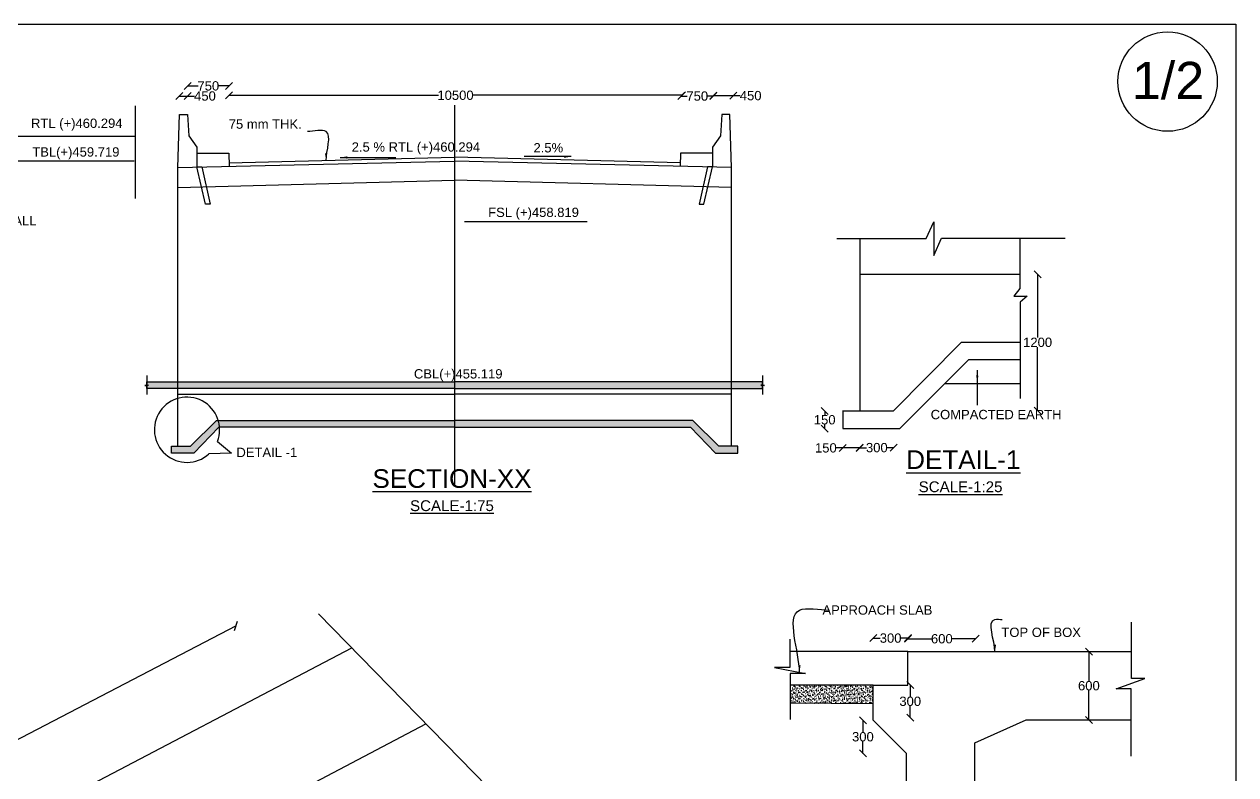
# Model space of a CAD drawing. Header units: millimetres. Extents: x 5124 to 3010519, y 2311 to 45967108.
# Drawn here: x 2951730 to 2977737, y 45950995 to 45967108 of the extents above; entities that cross this region are included whole.
import ezdxf

# ---------------------------------------------------------------- set-up
doc = ezdxf.new("R2010")
doc.units = ezdxf.units.MM
doc.header["$MEASUREMENT"] = 0
for name, color, linetype in [('DIMENSION', 7, 'Continuous'), ('DRAWING', 7, 'Continuous'), ('TEXT', 7, 'Continuous')]:
    doc.layers.add(name, color=color, linetype=linetype)
doc.styles.get("Standard").update_dxf_attribs({"font": 'arial.ttf', "height": 200})
doc.dimstyles.get("Standard").update_dxf_attribs({"dimtxt": 200, "dimasz": 150, "dimexe": 0.18, "dimexo": 0.0625, "dimgap": 0.09, "dimtad": 0, "dimtih": 1, "dimtoh": 1, "dimdec": 0, "dimzin": 0, "dimdsep": 46, "dimtxsty": 'Standard', "dimblk": 'OBLIQUE', "dimcen": 0.09, "dimse1": 1, "dimse2": 1, "dimadec": 0, "dimazin": 0, "dimtfac": 1, "dimtdec": 0, "dimtofl": 0, "dimtmove": 0, "dimatfit": 3, "dimfxl": 1, "dimtolj": 1, "dimtzin": 0, "dimarcsym": 0})

# ---------------------------------------------------------------- blocks, each defined once
blk = doc.blocks.new('_Oblique')
at = {"color": 0, "linetype": 'ByBlock', "lineweight": -2}
blk.add_line((-0.5, -0.5), (0.5, 0.5), dxfattribs=at)
blk = doc.blocks.new('*D37')
at = {"layer": 'Defpoints', "color": 0, "transparency": 16777216}
for p in [(2955235, 45965566), (2955062, 45965173), (2955235, 45965173)]:
    blk.add_point(p, dxfattribs=at)
at = {"layer": 'DIMENSION', "color": 0, "lineweight": -2, "transparency": 16777216}
for p, q in [((2955062, 45965566), (2955235, 45965566)), ((2955235, 45965566), (2955385, 45965566))]:
    blk.add_line(p, q, dxfattribs=at)
at = {"layer": 'DIMENSION', "color": 0, "lineweight": -2, "transparency": 16777216, "xscale": 150, "yscale": 150, "zscale": 150, "rotation": 180}
blk.add_blockref('_Oblique', (2955062, 45965566), dxfattribs=at)
at = {"layer": 'DIMENSION', "color": 0, "lineweight": -2, "transparency": 16777216, "xscale": 150, "yscale": 150, "zscale": 150}
blk.add_blockref('_Oblique', (2955235, 45965566), dxfattribs=at)
at = {"layer": 'DIMENSION', "color": 0, "transparency": 16777216, "insert": (2955610, 45965566), "char_height": 200, "attachment_point": 5}
blk.add_mtext('\\A1;450', dxfattribs=at)
blk = doc.blocks.new('*D38')
at = {"layer": 'Defpoints', "color": 0, "transparency": 16777216}
for p in [(2955235, 45965566), (2956129, 45965783), (2956129, 45965566)]:
    blk.add_point(p, dxfattribs=at)
at = {"layer": 'DIMENSION', "color": 0, "lineweight": -2, "transparency": 16777216}
for p, q in [((2955235, 45965783), (2955462, 45965783)), ((2956129, 45965783), (2955902, 45965783))]:
    blk.add_line(p, q, dxfattribs=at)
at = {"layer": 'DIMENSION', "color": 0, "lineweight": -2, "transparency": 16777216, "xscale": 150, "yscale": 150, "zscale": 150, "rotation": 180}
blk.add_blockref('_Oblique', (2955235, 45965783), dxfattribs=at)
at = {"layer": 'DIMENSION', "color": 0, "lineweight": -2, "transparency": 16777216, "xscale": 150, "yscale": 150, "zscale": 150}
blk.add_blockref('_Oblique', (2956129, 45965783), dxfattribs=at)
at = {"layer": 'DIMENSION', "color": 0, "transparency": 16777216, "insert": (2955682, 45965783), "char_height": 200, "attachment_point": 5}
blk.add_mtext('\\A1;750', dxfattribs=at)
blk = doc.blocks.new('*D39')
at = {"layer": 'Defpoints', "color": 0, "transparency": 16777216}
for p in [(2956129, 45965566), (2965847, 45965582), (2965847, 45965566)]:
    blk.add_point(p, dxfattribs=at)
at = {"layer": 'DIMENSION', "color": 0, "lineweight": -2, "transparency": 16777216}
for p, q in [((2956129, 45965582), (2960621, 45965582)), ((2965847, 45965582), (2961354, 45965582))]:
    blk.add_line(p, q, dxfattribs=at)
at = {"layer": 'DIMENSION', "color": 0, "lineweight": -2, "transparency": 16777216, "xscale": 150, "yscale": 150, "zscale": 150, "rotation": 180}
blk.add_blockref('_Oblique', (2956129, 45965582), dxfattribs=at)
at = {"layer": 'DIMENSION', "color": 0, "lineweight": -2, "transparency": 16777216, "xscale": 150, "yscale": 150, "zscale": 150}
blk.add_blockref('_Oblique', (2965847, 45965582), dxfattribs=at)
at = {"layer": 'DIMENSION', "color": 0, "transparency": 16777216, "insert": (2960988, 45965582), "char_height": 200, "attachment_point": 5}
blk.add_mtext('\\A1;10500', dxfattribs=at)
blk = doc.blocks.new('*D40')
at = {"layer": 'Defpoints', "color": 0, "transparency": 16777216}
for p in [(2965832, 45965567), (2966524, 45965567), (2966524, 45965565)]:
    blk.add_point(p, dxfattribs=at)
at = {"layer": 'DIMENSION', "color": 0, "lineweight": -2, "transparency": 16777216}
for p, q in [((2965832, 45965565), (2965958, 45965565)), ((2966524, 45965565), (2966398, 45965565))]:
    blk.add_line(p, q, dxfattribs=at)
at = {"layer": 'DIMENSION', "color": 0, "lineweight": -2, "transparency": 16777216, "xscale": 150, "yscale": 150, "zscale": 150, "rotation": 180}
blk.add_blockref('_Oblique', (2965832, 45965565), dxfattribs=at)
at = {"layer": 'DIMENSION', "color": 0, "lineweight": -2, "transparency": 16777216, "xscale": 150, "yscale": 150, "zscale": 150}
blk.add_blockref('_Oblique', (2966524, 45965565), dxfattribs=at)
at = {"layer": 'DIMENSION', "color": 0, "transparency": 16777216, "insert": (2966178, 45965565), "char_height": 200, "attachment_point": 5}
blk.add_mtext('\\A1;750', dxfattribs=at)
blk = doc.blocks.new('*D41')
at = {"layer": 'Defpoints', "color": 0, "transparency": 16777216}
for p in [(2966524, 45965565), (2966950, 45965574), (2966950, 45965565)]:
    blk.add_point(p, dxfattribs=at)
at = {"layer": 'DIMENSION', "color": 0, "lineweight": -2, "transparency": 16777216}
for p, q in [((2966524, 45965574), (2966950, 45965574)), ((2966950, 45965574), (2967100, 45965574))]:
    blk.add_line(p, q, dxfattribs=at)
at = {"layer": 'DIMENSION', "color": 0, "lineweight": -2, "transparency": 16777216, "xscale": 150, "yscale": 150, "zscale": 150, "rotation": 180}
blk.add_blockref('_Oblique', (2966524, 45965574), dxfattribs=at)
at = {"layer": 'DIMENSION', "color": 0, "lineweight": -2, "transparency": 16777216, "xscale": 150, "yscale": 150, "zscale": 150}
blk.add_blockref('_Oblique', (2966950, 45965574), dxfattribs=at)
at = {"layer": 'DIMENSION', "color": 0, "transparency": 16777216, "insert": (2967324, 45965574), "char_height": 200, "attachment_point": 5}
blk.add_mtext('\\A1;450', dxfattribs=at)
blk = doc.blocks.new('*D42')
at = {"layer": 'Defpoints', "color": 0, "transparency": 16777216}
for p in [(2973484, 45961741), (2973491, 45961741), (2973491, 45958814)]:
    blk.add_point(p, dxfattribs=at)
at = {"layer": 'DIMENSION', "color": 0, "lineweight": -2, "transparency": 16777216}
for p, q in [((2973484, 45961741), (2973484, 45960380)), ((2973484, 45958814), (2973484, 45960176))]:
    blk.add_line(p, q, dxfattribs=at)
at = {"layer": 'DIMENSION', "color": 0, "lineweight": -2, "transparency": 16777216, "xscale": 150, "yscale": 150, "zscale": 150}
for p, rotation in [((2973484, 45961741), 90), ((2973484, 45958814), 270)]:
    blk.add_blockref('_Oblique', p, dxfattribs=dict(at, rotation=rotation))
at = {"layer": 'DIMENSION', "color": 0, "transparency": 16777216, "insert": (2973484, 45960278), "char_height": 200, "attachment_point": 5}
blk.add_mtext('\\A1;1200', dxfattribs=at)
blk = doc.blocks.new('*D43')
at = {"layer": 'Defpoints', "color": 0, "transparency": 16777216}
for p in [(2969299, 45958802), (2969667, 45958811), (2969299, 45958012)]:
    blk.add_point(p, dxfattribs=at)
at = {"layer": 'DIMENSION', "color": 0, "lineweight": -2, "transparency": 16777216}
for p, q in [((2969299, 45958012), (2969149, 45958012)), ((2969667, 45958012), (2969299, 45958012))]:
    blk.add_line(p, q, dxfattribs=at)
at = {"layer": 'DIMENSION', "color": 0, "lineweight": -2, "transparency": 16777216, "xscale": 150, "yscale": 150, "zscale": 150, "rotation": 180}
blk.add_blockref('_Oblique', (2969299, 45958012), dxfattribs=at)
at = {"layer": 'DIMENSION', "color": 0, "lineweight": -2, "transparency": 16777216, "xscale": 150, "yscale": 150, "zscale": 150}
blk.add_blockref('_Oblique', (2969667, 45958012), dxfattribs=at)
at = {"layer": 'DIMENSION', "color": 0, "transparency": 16777216, "insert": (2968938, 45958012), "char_height": 200, "attachment_point": 5}
blk.add_mtext('\\A1;150', dxfattribs=at)
blk = doc.blocks.new('*D44')
at = {"layer": 'Defpoints', "color": 0, "transparency": 16777216}
for p in [(2969667, 45958012), (2970397, 45958017), (2970397, 45958012)]:
    blk.add_point(p, dxfattribs=at)
at = {"layer": 'DIMENSION', "color": 0, "lineweight": -2, "transparency": 16777216}
for p, q in [((2969667, 45958017), (2969811, 45958017)), ((2970397, 45958017), (2970252, 45958017))]:
    blk.add_line(p, q, dxfattribs=at)
at = {"layer": 'DIMENSION', "color": 0, "lineweight": -2, "transparency": 16777216, "xscale": 150, "yscale": 150, "zscale": 150, "rotation": 180}
blk.add_blockref('_Oblique', (2969667, 45958017), dxfattribs=at)
at = {"layer": 'DIMENSION', "color": 0, "lineweight": -2, "transparency": 16777216, "xscale": 150, "yscale": 150, "zscale": 150}
blk.add_blockref('_Oblique', (2970397, 45958017), dxfattribs=at)
at = {"layer": 'DIMENSION', "color": 0, "transparency": 16777216, "insert": (2970032, 45958017), "char_height": 200, "attachment_point": 5}
blk.add_mtext('\\A1;300', dxfattribs=at)
blk = doc.blocks.new('*D45')
at = {"layer": 'Defpoints', "color": 0, "transparency": 16777216}
for p in [(2968913, 45958802), (2969299, 45958802), (2969299, 45958427)]:
    blk.add_point(p, dxfattribs=at)
at = {"layer": 'DIMENSION', "color": 0, "lineweight": -2, "transparency": 16777216}
for p, q in [((2968913, 45958802), (2968913, 45958717)), ((2968913, 45958427), (2968913, 45958512))]:
    blk.add_line(p, q, dxfattribs=at)
at = {"layer": 'DIMENSION', "color": 0, "lineweight": -2, "transparency": 16777216, "xscale": 150, "yscale": 150, "zscale": 150}
for p, rotation in [((2968913, 45958802), 90), ((2968913, 45958427), 270)]:
    blk.add_blockref('_Oblique', p, dxfattribs=dict(at, rotation=rotation))
at = {"layer": 'DIMENSION', "color": 0, "transparency": 16777216, "insert": (2968913, 45958615), "char_height": 200, "attachment_point": 5}
blk.add_mtext('\\A1;150', dxfattribs=at)
blk = doc.blocks.new('*D46')
at = {"layer": 'Defpoints', "color": 0, "transparency": 16777216}
for p in [(2969957, 45953928), (2969957, 45953640), (2970698, 45953640)]:
    blk.add_point(p, dxfattribs=at)
at = {"layer": 'DIMENSION', "color": 0, "lineweight": -2, "transparency": 16777216}
for p, q in [((2969957, 45953928), (2970107, 45953928)), ((2970698, 45953928), (2970548, 45953928))]:
    blk.add_line(p, q, dxfattribs=at)
at = {"layer": 'DIMENSION', "color": 0, "lineweight": -2, "transparency": 16777216, "xscale": 150, "yscale": 150, "zscale": 150, "rotation": 180}
blk.add_blockref('_Oblique', (2969957, 45953928), dxfattribs=at)
at = {"layer": 'DIMENSION', "color": 0, "lineweight": -2, "transparency": 16777216, "xscale": 150, "yscale": 150, "zscale": 150}
blk.add_blockref('_Oblique', (2970698, 45953928), dxfattribs=at)
at = {"layer": 'DIMENSION', "color": 0, "transparency": 16777216, "insert": (2970328, 45953928), "char_height": 200, "attachment_point": 5}
blk.add_mtext('\\A1;300', dxfattribs=at)
blk = doc.blocks.new('*D47')
at = {"layer": 'Defpoints', "color": 0, "transparency": 16777216}
for p in [(2972156, 45953914), (2970698, 45953640), (2972156, 45953640)]:
    blk.add_point(p, dxfattribs=at)
at = {"layer": 'DIMENSION', "color": 0, "lineweight": -2, "transparency": 16777216}
for p, q in [((2970698, 45953914), (2971206, 45953914)), ((2972156, 45953914), (2971648, 45953914))]:
    blk.add_line(p, q, dxfattribs=at)
at = {"layer": 'DIMENSION', "color": 0, "lineweight": -2, "transparency": 16777216, "xscale": 150, "yscale": 150, "zscale": 150, "rotation": 180}
blk.add_blockref('_Oblique', (2970698, 45953914), dxfattribs=at)
at = {"layer": 'DIMENSION', "color": 0, "lineweight": -2, "transparency": 16777216, "xscale": 150, "yscale": 150, "zscale": 150}
blk.add_blockref('_Oblique', (2972156, 45953914), dxfattribs=at)
at = {"layer": 'DIMENSION', "color": 0, "transparency": 16777216, "insert": (2971427, 45953914), "char_height": 200, "attachment_point": 5}
blk.add_mtext('\\A1;600', dxfattribs=at)
blk = doc.blocks.new('*D48')
at = {"layer": 'Defpoints', "color": 0, "transparency": 16777216}
for p in [(2974584, 45953640), (2974623, 45953640), (2974623, 45952172)]:
    blk.add_point(p, dxfattribs=at)
at = {"layer": 'DIMENSION', "color": 0, "lineweight": -2, "transparency": 16777216}
for p, q in [((2974584, 45953640), (2974584, 45953008)), ((2974584, 45952172), (2974584, 45952804))]:
    blk.add_line(p, q, dxfattribs=at)
at = {"layer": 'DIMENSION', "color": 0, "lineweight": -2, "transparency": 16777216, "xscale": 150, "yscale": 150, "zscale": 150}
for p, rotation in [((2974584, 45953640), 90), ((2974584, 45952172), 270)]:
    blk.add_blockref('_Oblique', p, dxfattribs=dict(at, rotation=rotation))
at = {"layer": 'DIMENSION', "color": 0, "transparency": 16777216, "insert": (2974584, 45952906), "char_height": 200, "attachment_point": 5}
blk.add_mtext('\\A1;600', dxfattribs=at)
blk = doc.blocks.new('*D49')
at = {"layer": 'Defpoints', "color": 0, "transparency": 16777216}
for p in [(2970698, 45952920), (2970698, 45952221), (2970749, 45952221)]:
    blk.add_point(p, dxfattribs=at)
at = {"layer": 'DIMENSION', "color": 0, "lineweight": -2, "transparency": 16777216}
for p, q in [((2970749, 45952920), (2970749, 45952673)), ((2970749, 45952221), (2970749, 45952469))]:
    blk.add_line(p, q, dxfattribs=at)
at = {"layer": 'DIMENSION', "color": 0, "lineweight": -2, "transparency": 16777216, "xscale": 150, "yscale": 150, "zscale": 150}
for p, rotation in [((2970749, 45952920), 90), ((2970749, 45952221), 270)]:
    blk.add_blockref('_Oblique', p, dxfattribs=dict(at, rotation=rotation))
at = {"layer": 'DIMENSION', "color": 0, "transparency": 16777216, "insert": (2970749, 45952571), "char_height": 200, "attachment_point": 5}
blk.add_mtext('\\A1;300', dxfattribs=at)
blk = doc.blocks.new('*D50')
at = {"layer": 'Defpoints', "color": 0, "transparency": 16777216}
for p in [(2969950, 45952165), (2969733, 45951454), (2970668, 45951454)]:
    blk.add_point(p, dxfattribs=at)
at = {"layer": 'DIMENSION', "color": 0, "lineweight": -2, "transparency": 16777216}
for p, q in [((2969733, 45952165), (2969733, 45951912)), ((2969733, 45951454), (2969733, 45951707))]:
    blk.add_line(p, q, dxfattribs=at)
at = {"layer": 'DIMENSION', "color": 0, "lineweight": -2, "transparency": 16777216, "xscale": 150, "yscale": 150, "zscale": 150}
for p, rotation in [((2969733, 45952165), 90), ((2969733, 45951454), 270)]:
    blk.add_blockref('_Oblique', p, dxfattribs=dict(at, rotation=rotation))
at = {"layer": 'DIMENSION', "color": 0, "transparency": 16777216, "insert": (2969733, 45951810), "char_height": 200, "attachment_point": 5}
blk.add_mtext('\\A1;300', dxfattribs=at)
blk = doc.blocks.new('*D83')
at = {"layer": 'Defpoints', "color": 0, "transparency": 16777216}
for p in [(2956276, 45954193), (2956546, 45953676), (2932313, 45941038)]:
    blk.add_point(p, dxfattribs=at)
at = {"layer": 'DIMENSION', "color": 0, "lineweight": -2, "transparency": 16777216}
for p, q in [((2956276, 45954193), (2944411, 45948005)), ((2932043, 45941555), (2943908, 45947742))]:
    blk.add_line(p, q, dxfattribs=at)
at = {"layer": 'DIMENSION', "color": 0, "lineweight": -2, "transparency": 16777216, "xscale": 150, "yscale": 150, "zscale": 150}
for p, rotation in [((2956276, 45954193), 27.54278997348874), ((2932043, 45941555), 207.5427899734887)]:
    blk.add_blockref('_Oblique', p, dxfattribs=dict(at, rotation=rotation))
at = {"layer": 'DIMENSION', "color": 0, "transparency": 16777216, "insert": (2944160, 45947874), "char_height": 200, "attachment_point": 5}
blk.add_mtext('\\A1;100.00M(MIN LENGTH OF LINING)', dxfattribs=at)

msp = doc.modelspace()

# ---------------------------------------------------------------- hatches: boundary and pattern name
at = {"layer": 'DRAWING'}
h = msp.add_hatch(dxfattribs=at)
h.set_pattern_fill('AR-CONC', color=256, scale=30, style=0)
h.set_pattern_definition([(50, (0, 0), (215.1780548, -18.8256405), [22.5, -247.5]), (355, (0, 0), (-41.6254001, 225.6576401), [18, -198]), (100.4514, (17.93, -1.57), (173.5528145, 206.8318626), [19.122057, -210.3426336]), (46.1842, (0, 60), (320.1723146, -49.6557043), [33.75, -371.25]), (96.6356, (26.68, 55.86), (280.3988117, 292.2353613), [28.6830864, -315.5139]), (351.1842, (0, 60), (280.3985835, 292.2355803), [27, -297]), (21, (30, 45), (179.07211564, -120.7856672), [22.5, -247.5]), (326, (30, 45), (72.9945996, 217.5450135), [18, -198]), (71.4514, (44.92, 34.93), (252.0667886, 96.759149), [19.122057, -210.3426336]), (37.5, (0, 0), (3.6479566, 99.86815615), [0, -195.6, 0, -201, 0, -198.75]), (7.5, (0, 0), (78.92086123, 118.32351356), [0, -114.6, 0, -191.1, 0, -75.75]), (327.5, (-66.9, 0), (160.14673085, -6.76646152), [0, -75, 0, -234, 0, -310.5]), (317.5, (-96.9, 0), (174.9558508, 30.0314947), [0, -97.5, 0, -155.4, 0, -220.5])])
h.paths.add_polyline_path([(2960969.8, 45958601.2), (2955857.1, 45958601.2), (2955302.5, 45958052.6), (2954892.2, 45958052.6), (2954892.2, 45957901.7), (2955367.3, 45957901.7), (2955910.5, 45958460.4), (2960969.8, 45958460.4)])
h.paths.add_polyline_path([(2960969.8, 45959429.6), (2954362.1, 45959429.6), (2954362.1, 45959359.8), (2954400.7, 45959359.8), (2954362.1, 45959355.1), (2954362.1, 45959289.9), (2960969.8, 45959289.9)])
h = msp.add_hatch(dxfattribs=at)
h.set_pattern_fill('AR-CONC', color=256, scale=30, style=0)
h.set_pattern_definition([(130, (5921939.68, 0), (-215.1780548, -18.8256405), [22.5, -247.5]), (185, (5921939.68, 0), (41.6254001, 225.6576401), [18, -198]), (79.5486, (5921921.75, -1.57), (-173.5528145, 206.8318626), [19.122057, -210.3426336]), (133.8158, (5921939.68, 60), (-320.1723146, -49.6557043), [33.75, -371.25]), (83.3644, (5921913, 55.86), (-280.3988117, 292.2353613), [28.6830864, -315.5139]), (188.8158, (5921939.68, 60), (-280.3985835, 292.2355803), [27, -297]), (159, (5921909.68, 45), (-179.07211564, -120.7856672), [22.5, -247.5]), (214, (5921909.68, 45), (-72.9945996, 217.5450135), [18, -198]), (108.5486, (5921894.75, 34.93), (-252.0667886, 96.759149), [19.122057, -210.3426336]), (142.5, (5921939.68, 0), (-3.6479566, 99.86815615), [0, -195.6, 0, -201, 0, -198.75]), (172.5, (5921939.68, 0), (-78.92086123, 118.32351356), [0, -114.6, 0, -191.1, 0, -75.75]), (212.5, (5922006.58, 0), (-160.14673085, -6.76646152), [0, -75, 0, -234, 0, -310.5]), (222.5, (5922036.58, 0), (-174.9558508, 30.0314947), [0, -97.5, 0, -155.4, 0, -220.5])])
h.paths.add_polyline_path([(2960969.8, 45958601.2), (2966082.6, 45958601.2), (2966637.1, 45958052.6), (2967047.4, 45958052.6), (2967047.4, 45957901.7), (2966572.3, 45957901.7), (2966029.1, 45958460.4), (2960969.8, 45958460.4)])
h.paths.add_polyline_path([(2960969.8, 45959429.6), (2967577.5, 45959429.6), (2967577.5, 45959359.8), (2967538.9, 45959359.8), (2967577.5, 45959355.1), (2967577.5, 45959289.9), (2960969.8, 45959289.9)])
h = msp.add_hatch(dxfattribs=at)
h.set_pattern_fill('AR-SAND', color=256, scale=35, style=0)
h.set_pattern_definition([(37.5, (0, 0), (-2.204767534, 67.438831915), [0, -53.2, 0, -59.5, 0, -56.875]), (7.5, (0, 0), (61.94218468, 98.77511228), [0, -28.7, 0, -47.95, 0, -18.375]), (327.5, (-43.05, 0), (108.99496516, 0.198066874), [0, -17.5, 0, -63, 0, -82.25]), (317.5, (-43.05, 0), (105.21443116, 30.71864477), [0, -8.75, 0, -41.3, 0, -47.25])])
h.paths.add_polyline_path([(2969950.3, 45952920.2), (2968174.9, 45952920.2), (2968174.9, 45952537.2), (2969950.3, 45952522.7)])

# ---------------------------------------------------------------- linework, layer by layer
at = {"layer": 'DIMENSION'}
msp.add_lwpolyline([(2961177.5, 45962875.3), (2963816.2, 45962875.3)], dxfattribs=at)
at = {"layer": 'DRAWING'}
for p, q in [((2962660.1, 45949729.7), (2958046.5, 45954450.8)), ((2947786.1, 45947965.8), (2958759.6, 45953721.1)), ((2947869.3, 45945517.3), (2960353.3, 45952090.3))]:
    msp.add_line(p, q, dxfattribs=at)
for points in [[(2919207.6, 45967107.6), (2977737.2, 45967107.6), (2977737.2, 45925611.9), (2919207.6, 45925611.9)], [(2955433.1, 45964044.1), (2955542.4, 45964044.1), (2955720.8, 45963241.4), (2955620.8, 45963241.4)], [(2966506.6, 45964044.1), (2966397.3, 45964044.1), (2966218.8, 45963241.4), (2966318.8, 45963241.4)]]:
    msp.add_lwpolyline(points, close=True, dxfattribs=at)
for points in [[(2954111, 45965354.3), (2954111, 45963369.5)], [(2960969.8, 45965369.9), (2960969.8, 45957222.3)], [(2955024, 45964035), (2955061.6, 45965172.7), (2955235.4, 45965172.7), (2955263.5, 45964708.2), (2955434.7, 45964468.2), (2955433.1, 45964044.1)], [(2966915.7, 45964035), (2966878.1, 45965172.7), (2966704.3, 45965172.7), (2966676.2, 45964708.2), (2966505, 45964468.2), (2966506.6, 45964044.1)], [(2936814.4, 45964703), (2954105.7, 45964703)], [(2955434.2, 45964342), (2956119.9, 45964342), (2956126.2, 45964059.5)], [(2956124.6, 45964131.6), (2960969.8, 45964252.7)], [(2965815.1, 45964131.6), (2960969.8, 45964252.7)], [(2966505.5, 45964342), (2965819.8, 45964342), (2965813.5, 45964059.5)], [(2949569.1, 45964176.7), (2954089.1, 45964176.7)], [(2955024, 45958052.6), (2955024, 45964035), (2960969.8, 45964167.5)], [(2966915.7, 45958052.6), (2966915.7, 45964035), (2960969.8, 45964167.5)], [(2955024, 45963599.7), (2960969.8, 45963758.8)], [(2966915.7, 45963599.7), (2960969.8, 45963758.8)], [(2969173.3, 45962509.5), (2971092, 45962509.5), (2971257.9, 45962867.2), (2971257.9, 45962140.6), (2971420, 45962517.1), (2974073.4, 45962517.1)], [(2969666.6, 45962509.5), (2969666.6, 45958811.4)], [(2973104.6, 45962517.1), (2973104.6, 45961437.1), (2972970.5, 45961268.1), (2973261, 45961268.1), (2973106.6, 45961138.8), (2973106.6, 45959074.7)], [(2969666.6, 45961741.5), (2973104.6, 45961741.5)], [(2973106.6, 45960274.2), (2971844.6, 45960274.2), (2970383, 45958802.4), (2969299.3, 45958802.4)], [(2969299.3, 45958815.3), (2969299.3, 45958427), (2970528.6, 45958427), (2972007.6, 45959908), (2973106.6, 45959908)], [(2954362.1, 45959567.3), (2954362.1, 45959359.8), (2954400.7, 45959359.8), (2954319.3, 45959349.8), (2954362.1, 45959349.8), (2954362.1, 45959161.2)], [(2967577.5, 45959567.3), (2967577.5, 45959359.8), (2967538.9, 45959359.8), (2967620.4, 45959349.8), (2967577.5, 45959349.8), (2967577.5, 45959161.2)], [(2960969.8, 45959289.9), (2954362.1, 45959289.9), (2954362.1, 45959429.6), (2960969.8, 45959429.6)], [(2960969.8, 45959289.9), (2967577.5, 45959289.9), (2967577.5, 45959429.6), (2960969.8, 45959429.6)], [(2971491.6, 45959391.3), (2973106.6, 45959391.3)], [(2955024, 45959164.3), (2960969.8, 45959164.3)], [(2966915.7, 45959164.3), (2960969.8, 45959164.3)], [(2960969.8, 45958460.4), (2955910.5, 45958460.4), (2955367.3, 45957901.7), (2954892.2, 45957901.7), (2954892.2, 45958052.6), (2955302.5, 45958052.6), (2955857.1, 45958601.2), (2960969.8, 45958601.2)], [(2960969.8, 45958460.4), (2966029.1, 45958460.4), (2966572.3, 45957901.7), (2967047.4, 45957901.7), (2967047.4, 45958052.6), (2966637.1, 45958052.6), (2966082.6, 45958601.2), (2960969.8, 45958601.2)], [(2975495, 45951397.5), (2975495, 45952838.9), (2975167.5, 45952838.9), (2975787.7, 45953059.2), (2975498.3, 45953059.2), (2975498.3, 45954274.6)], [(2968166.4, 45953904.8), (2968166.4, 45953300.6), (2967832.6, 45953300.6), (2968503.6, 45953172.1), (2968174.9, 45953172.1), (2968174.9, 45952184)], [(2969950.3, 45952920.2), (2970698.3, 45952920.2), (2970698.3, 45953639.7), (2968184.4, 45953639.7)], [(2970698.3, 45953639.7), (2975498.3, 45953639.7)], [(2970667.7, 45948769.9), (2970667.7, 45951454), (2969950.3, 45952165.3), (2969950.3, 45952522.7), (2969950.3, 45952920.2), (2968174.9, 45952920.2), (2968174.9, 45952537.2), (2969950.3, 45952522.7)], [(2972134.3, 45948781.1), (2972134.3, 45951680.7), (2973238.2, 45952171.9), (2975495, 45952171.9)]]:
    msp.add_lwpolyline(points, dxfattribs=at)
msp.add_circle((2976273.7, 45965876.7), 1067.2, dxfattribs=at)
at = {"layer": 'TEXT'}
msp.add_lwpolyline([(2955875.5, 45958148.5), (2956178.2, 45957898), (2955693.4, 45957882.8)], dxfattribs=at)
msp.add_arc((2955223.7, 45958402.2), 700.2, 338.71095, 312.1265, dxfattribs=at)

# ---------------------------------------------------------------- texts
for s, height, p in [('1/2', 800, (2975506, 45965499.2)), ('RTL (+)460.294', 200, (2951875.9, 45964881.7)), ('75 mm THK.', 200, (2956120.5, 45964863.8)), ('2.5 %%% RTL (+)460.294', 200, (2958759.6, 45964372.5)), ('2.5%%%', 200, (2962661.9, 45964355.1)), ('TBL(+)459.719', 200, (2951902.7, 45964266)), ('RETURN WALL ', 200, (2949990.6, 45962791.5)), ('FSL (+)458.819', 200, (2961688.8, 45962969.6)), ('CBL(+)455.119', 200, (2960094.9, 45959502.3)), ('COMPACTED EARTH ', 200, (2971188, 45958628.5)), ('DETAIL -1', 200, (2956285.1, 45957815.6)), ('APPROACH SLAB ', 200, (2968864.8, 45954431.5)), ('TOP OF BOX', 200, (2972706.2, 45953953.7))]:
    msp.add_text(s, height=height, dxfattribs=at).set_placement(p)
at = {"layer": 'TEXT', "char_height": 400, "width": 7584.622, "attachment_point": 1}
for s, insert in [('\\pi2638.6;{\\LDETAIL-1\\P\\pi2905.9;\\H0.57958x;SCALE-1:25}', (2968023.9, 45957960.4)), ('\\pi2099;{\\LSECTION-XX\\P\\pi2905.9;\\H0.57958x;SCALE-1:75}', (2957105.8, 45957554.4))]:
    msp.add_mtext(s, dxfattribs=dict(at, insert=insert))

# ---------------------------------------------------------------- dimensions: what is measured, and where the dimension line sits
at = {"layer": 'DIMENSION'}
for base, p1, p2, text, picture, middle in [((2956128.5, 45965782.8), (2955235.4, 45965566), (2956128.5, 45965566), '750', '*D38', (2955681.9, 45965782.8)), ((2955235.4, 45965566), (2955061.6, 45965172.7), (2955235.4, 45965172.7), '450', '*D37', (2955610.1, 45965566)), ((2965847.1, 45965581.5), (2956128.5, 45965566), (2965847.1, 45965566), '10500', '*D39', (2960987.8, 45965581.5)), ((2966524.4, 45965565.4), (2965832.2, 45965566.6), (2966524.4, 45965566.6), '750', '*D40', (2966178.3, 45965565.4)), ((2966949.6, 45965573.8), (2966524.4, 45965565.4), (2966949.6, 45965565.4), '450', '*D41', (2967324.4, 45965573.8)), ((2969299.3, 45958012.2), (2969666.6, 45958811.4), (2969299.3, 45958802.4), '150', '*D43', (2968938, 45958012.2)), ((2970397, 45958016.7), (2969666.6, 45958012.2), (2970397, 45958012.2), '300', '*D44', (2970031.8, 45958016.7)), ((2969957.3, 45953927.8), (2970698.3, 45953639.7), (2969957.3, 45953639.7), '300', '*D46', (2970327.8, 45953927.8)), ((2972155.8, 45953913.8), (2970698.3, 45953639.7), (2972155.8, 45953639.7), '600', '*D47', (2971427.1, 45953913.8))]:
    dim = msp.add_linear_dim(base=base, p1=p1, p2=p2, text=text, dimstyle='Standard', dxfattribs=at)
    dim.commit()
    dim.dimension.update_dxf_attribs({"geometry": picture, "text_midpoint": middle})
for base, p1, p2, text, picture, middle in [((2973483.8, 45961741.5), (2973491.5, 45958814.4), (2973491.5, 45961741.5), '1200', '*D42', (2973483.8, 45960277.9)), ((2968912.8, 45958802.4), (2969299.3, 45958427), (2969299.3, 45958802.4), '150', '*D45', (2968912.8, 45958614.7)), ((2974584.1, 45953639.7), (2974622.8, 45952171.9), (2974622.8, 45953639.7), '600', '*D48', (2974584.1, 45952905.8)), ((2970748.7, 45952221.5), (2970698.3, 45952920.2), (2970698.3, 45952221.5), '300', '*D49', (2970748.7, 45952570.8)), ((2969733.3, 45951454), (2969950.3, 45952165.3), (2970667.7, 45951454), '300', '*D50', (2969733.3, 45951809.6))]:
    dim = msp.add_linear_dim(base=base, p1=p1, p2=p2, angle=90, text=text, dimstyle='Standard', dxfattribs=at)
    dim.commit()
    dim.dimension.update_dxf_attribs({"geometry": picture, "text_midpoint": middle})
dim = msp.add_aligned_dim(p1=(2932312.7, 45941037.9), p2=(2956545.7, 45953675.9), distance=582.7, text='100.00M(MIN LENGTH OF LINING)', dimstyle='Standard', dxfattribs=at)
dim.commit()
dim.dimension.update_dxf_attribs({"geometry": '*D83', "text_midpoint": (2944159.7, 45947873.6)})

# ---------------------------------------------------------------- leaders
at = {"layer": 'DRAWING'}
msp.add_leader([(2972188.7, 45959679.2), (2972188.7, 45958931)], dimstyle='Standard', override={"dimgap": 0.09, "dimtad": 0}, dxfattribs=at)
at = {"layer": 'TEXT', "path_type": 1}
for points in [[(2958210.6, 45964183.8), (2958210.6, 45964804.7), (2957811.7, 45964804.7)], [(2958515.6, 45964246.8), (2959704.9, 45964246.8)], [(2963469.1, 45964264.9), (2962464.6, 45964264.9)], [(2968372, 45953197.3), (2968372, 45954529.9), (2969018.7, 45954529.9)], [(2972568, 45953639.7), (2972568, 45954329.4), (2972724.9, 45954329.4)]]:
    msp.add_leader(points, dimstyle='Standard', override={"dimgap": 0.09, "dimtad": 0}, dxfattribs=at)

doc.saveas('drawing.dxf')
